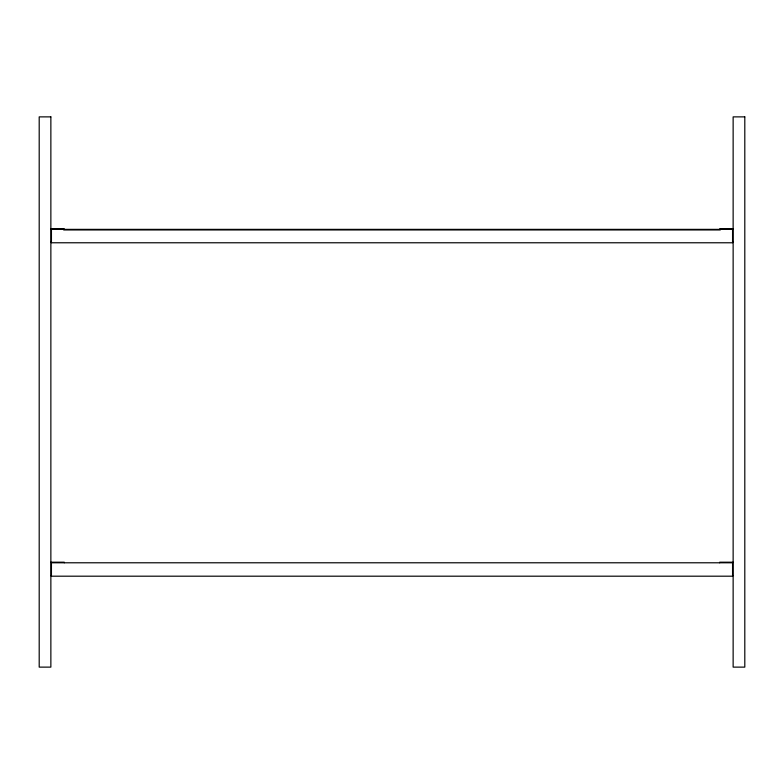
<?xml version="1.0" encoding="UTF-8"?>
<svg xmlns="http://www.w3.org/2000/svg" width="784" height="784" viewBox="0 0 784 784"><rect width="100%" height="100%" fill="white"/><g stroke="black" fill="none" stroke-linecap="round" stroke-linejoin="round"><path stroke-width="1.18" d="M50.862 228.791L64.268 228.791L64.268 229.369M733.138 228.791L719.732 228.791L719.732 229.369M63.671 229.957L720.329 229.957M50.862 242.197L51.44 242.197M732.56 242.197L733.138 242.197M50.862 562.206L64.268 562.206L64.268 562.785M733.138 562.206L719.732 562.206L719.732 562.785M50.862 575.613L51.44 575.613M732.56 575.613L733.138 575.613M50.862 116.875L39.2 116.875L39.2 667.125L50.862 667.125L50.862 116.875M744.8 116.875L733.138 116.875L733.138 667.125L744.8 667.125L744.8 116.875M732.56 229.369L51.44 229.369L51.44 242.775L732.56 242.775L732.56 229.369M732.56 562.785L51.44 562.785L51.44 576.191L732.56 576.191L732.56 562.785"/></g></svg>
